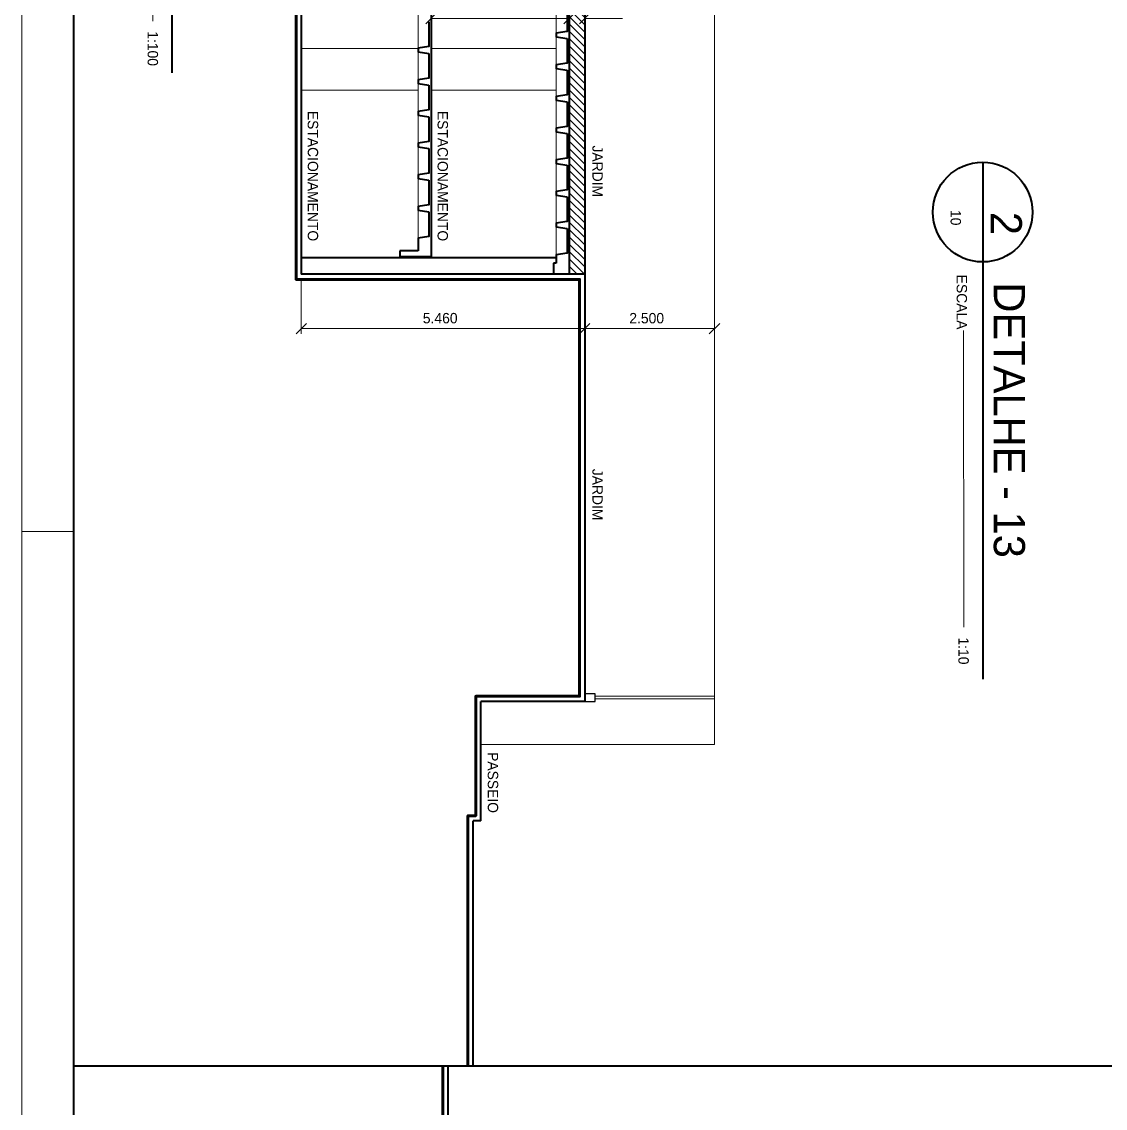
# Model space of a CAD drawing. Header units: metres. Extents: x -62 to 23, y -77 to 42.
# Drawn here: x -61.82 to -40.95, y -14.06 to 6.87 of the extents above; entities that cross this region are included whole.
import ezdxf
from ezdxf.enums import TextEntityAlignment as Align

# ---------------------------------------------------------------- set-up
doc = ezdxf.new("R2010")
doc.units = ezdxf.units.M
doc.header["$MEASUREMENT"] = 0
for name, color, linetype, lineweight in [('21 - Hachuras', 7, 'Continuous', 0), ('5 - Laje em Corte', 7, 'Continuous', 0), ('7 - Alvenaria', 7, 'Continuous', 0), ('Level 1-1', 7, 'Continuous', 0), ('Level 11-1', 7, 'Continuous', 0), ('Level 12', 7, 'Continuous', 0), ('Level 54-1', 7, 'Continuous', 0), ('Level 63', 7, 'Continuous', 0)]:
    doc.layers.add(name, color=color, linetype=linetype, lineweight=lineweight)
doc.styles.add('Style-CIVIL', font='CIVIL.shx')
doc.styles.add('Style-INTL_ENGINEERING', font='INTL_ENGINEERING.shx')
doc.dimstyles.get("Standard").update_dxf_attribs({"dimtxt": 0.18, "dimasz": 0.18, "dimexe": 0.18, "dimexo": 0.0625, "dimgap": 0.09, "dimtad": 0, "dimtih": 1, "dimtoh": 1, "dimdec": 4, "dimzin": 1, "dimdsep": 46, "dimtxsty": 'Standard', "dimcen": 0, "dimadec": 0, "dimazin": 0, "dimtfac": 1, "dimtdec": 4, "dimtofl": 0, "dimtmove": 0, "dimatfit": 3, "dimfxl": 0, "dimtolj": 1, "dimtzin": 1, "dimarcsym": 0})

# ---------------------------------------------------------------- blocks, each defined once
blk = doc.blocks.new('*U45')
at = {"layer": 'Level 11-1', "color": 2, "linetype": 'Continuous', "lineweight": 40}
blk.add_line((-0.08778, -0.00076), (0.07094, -0.00076), dxfattribs=at)
at = {"layer": 'Level 11-1', "color": 2, "linetype": 'Continuous', "lineweight": 0}
blk.add_line((-0.0554, -0.00443), (0.06096, -0.00442), dxfattribs=at)
at = {"layer": 'Level 11-1', "color": 2, "linetype": 'Continuous', "lineweight": 40}
blk.add_circle((-0.07819, -0.00077), 0.0096, dxfattribs=at)
at = {"layer": 'Level 11-1', "color": 2, "linetype": 'Continuous', "lineweight": 40, "style": 'Style-INTL_ENGINEERING'}
blk.add_text('CORTE - B (TRANSVERSAL)', height=0.0059999, rotation=0.0007, dxfattribs=at).set_placement((-0.06465, 0.00138))
at = {"layer": 'Level 11-1', "color": 2, "linetype": 'Continuous', "lineweight": 0, "style": 'Style-INTL_ENGINEERING'}
blk.add_text('ESCALA', height=0.002, rotation=0.0007, dxfattribs=at).set_placement((-0.05558, -0.00478), align=Align.MIDDLE_RIGHT)
at = {"layer": 'Level 11-1', "color": 2, "linetype": 'Continuous', "lineweight": 13, "style": 'Style-INTL_ENGINEERING'}
blk.add_text('1:100', height=0.002, rotation=0.0007, dxfattribs=at).set_placement((0.06292, -0.00444), align=Align.MIDDLE_LEFT)
at = {"layer": 'Level 11-1', "color": 2, "linetype": 'Continuous', "lineweight": 40, "insert": (-0.07601, 0.00079), "char_height": 0.006, "attachment_point": 8, "rotation": 0.0007, "line_spacing_factor": 0.6, "style": 'Style-INTL_ENGINEERING'}
blk.add_mtext('1\\P', dxfattribs=at)
at = {"layer": 'Level 11-1', "color": 2, "linetype": 'Continuous', "lineweight": 13, "insert": (-0.07711, -0.00697), "char_height": 0.002, "attachment_point": 8, "rotation": 0.0007, "line_spacing_factor": 0.6, "style": 'Style-INTL_ENGINEERING'}
blk.add_mtext('10\\P', dxfattribs=at)
blk = doc.blocks.new('*U127')
at = {"layer": 'Level 11-1', "color": 2, "linetype": 'Continuous', "lineweight": 40}
blk.add_line((-0.08778, -0.00076), (0.01176, -0.00076), dxfattribs=at)
at = {"layer": 'Level 11-1', "color": 2, "linetype": 'Continuous', "lineweight": 0}
blk.add_line((-0.0554, -0.00443), (0.00178, -0.00442), dxfattribs=at)
at = {"layer": 'Level 11-1', "color": 2, "linetype": 'Continuous', "lineweight": 40}
blk.add_circle((-0.07819, -0.00077), 0.0096, dxfattribs=at)
at = {"layer": 'Level 11-1', "color": 2, "linetype": 'Continuous', "lineweight": 40, "style": 'Style-INTL_ENGINEERING'}
blk.add_text('DETALHE - 13', height=0.0059999, rotation=0.0007, dxfattribs=at).set_placement((-0.06465, 0.00138))
at = {"layer": 'Level 11-1', "color": 2, "linetype": 'Continuous', "lineweight": 0, "style": 'Style-INTL_ENGINEERING'}
blk.add_text('ESCALA', height=0.002, rotation=0.0007, dxfattribs=at).set_placement((-0.05558, -0.00478), align=Align.MIDDLE_RIGHT)
at = {"layer": 'Level 11-1', "color": 2, "linetype": 'Continuous', "lineweight": 13, "style": 'Style-INTL_ENGINEERING'}
blk.add_text('1:10', height=0.002, rotation=0.0007, dxfattribs=at).set_placement((0.00374, -0.00444), align=Align.MIDDLE_LEFT)
at = {"layer": 'Level 11-1', "color": 2, "linetype": 'Continuous', "lineweight": 40, "insert": (-0.07601, 0.00079), "char_height": 0.006, "attachment_point": 8, "rotation": 0.0007, "line_spacing_factor": 0.6, "style": 'Style-INTL_ENGINEERING'}
blk.add_mtext('2\\P', dxfattribs=at)
at = {"layer": 'Level 11-1', "color": 2, "linetype": 'Continuous', "lineweight": 13, "insert": (-0.07711, -0.00697), "char_height": 0.002, "attachment_point": 8, "rotation": 0.0007, "line_spacing_factor": 0.6, "style": 'Style-INTL_ENGINEERING'}
blk.add_mtext('10\\P', dxfattribs=at)
blk = doc.blocks.new('*D178')
at = {"layer": 'Defpoints'}
for p in [(-56.437, 2.007), (-56.437, 0.96), (-53.707, 0.96), (-50.977, 0.508)]:
    blk.add_point(p, dxfattribs=at)
at = {"layer": 'Level 1-1', "color": 2, "linetype": 'Continuous', "lineweight": 0}
for p, q in [((-56.437, 1.907), (-56.437, 0.86)), ((-56.537, 0.86), (-56.337, 1.06)), ((-50.877, 1.06), (-51.077, 0.86)), ((-50.977, 0.608), (-50.977, 1.06)), ((-50.977, 0.96), (-56.437, 0.96))]:
    blk.add_line(p, q, dxfattribs=at)
at = {"layer": 'Level 1-1', "color": 2, "linetype": 'Continuous', "lineweight": 0, "style": 'Style-CIVIL'}
blk.add_text('5.460', height=0.2, dxfattribs=at).set_placement((-54.095, 1.16), align=Align.MIDDLE_LEFT)
blk = doc.blocks.new('_Oblique')
at = {"color": 0, "linetype": 'ByBlock', "lineweight": -2}
blk.add_line((0.5, 0.5), (-0.5, -0.5), dxfattribs=at)
blk = doc.blocks.new('*D177')
at = {"layer": 'Defpoints'}
for p in [(-48.477, 2.814), (-50.977, 0.96), (-49.727, 0.96), (-50.977, 0.508)]:
    blk.add_point(p, dxfattribs=at)
at = {"layer": 'Level 1-1', "color": 2, "linetype": 'Continuous', "lineweight": 0}
for p, q in [((-48.477, 2.714), (-48.477, 0.86)), ((-51.077, 0.86), (-50.877, 1.06)), ((-50.977, 0.608), (-50.977, 1.06)), ((-48.377, 1.06), (-48.577, 0.86)), ((-48.477, 0.96), (-50.977, 0.96))]:
    blk.add_line(p, q, dxfattribs=at)
at = {"layer": 'Level 1-1', "color": 2, "linetype": 'Continuous', "lineweight": 0, "style": 'Style-CIVIL'}
blk.add_text('2.500', height=0.2, dxfattribs=at).set_placement((-50.118, 1.16), align=Align.MIDDLE_LEFT)
blk = doc.blocks.new('*D180')
at = {"layer": 'Defpoints'}
for p in [(-53.937, 6.932), (-52.607, 6.932), (-53.937, 6.434), (-51.277, 6.101)]:
    blk.add_point(p, dxfattribs=at)
at = {"layer": 'Level 1-1', "color": 2, "linetype": 'Continuous', "lineweight": 0}
for p, q in [((-54.037, 6.832), (-53.837, 7.032)), ((-53.937, 6.534), (-53.937, 7.032)), ((-51.277, 6.932), (-53.937, 6.932)), ((-51.177, 7.032), (-51.377, 6.832)), ((-51.277, 6.201), (-51.277, 7.032))]:
    blk.add_line(p, q, dxfattribs=at)
at = {"layer": 'Level 1-1', "color": 2, "linetype": 'Continuous', "lineweight": 0, "style": 'Style-CIVIL'}
blk.add_text('2.66', height=0.2, dxfattribs=at).set_placement((-52.902, 7.132), align=Align.MIDDLE_LEFT)
blk = doc.blocks.new('*D179')
at = {"layer": 'Defpoints'}
for p in [(-51.277, 6.932), (-50.553, 6.932), (-51.277, 6.101), (-50.977, 6.101)]:
    blk.add_point(p, dxfattribs=at)
at = {"layer": 'Level 1-1', "color": 2, "linetype": 'Continuous', "lineweight": 0}
for p, q in [((-51.677, 6.932), (-51.277, 6.932)), ((-51.177, 7.032), (-51.377, 6.832)), ((-51.277, 6.201), (-51.277, 7.032)), ((-51.077, 6.832), (-50.877, 7.032)), ((-50.977, 6.201), (-50.977, 7.032)), ((-50.252, 6.932), (-50.977, 6.932))]:
    blk.add_line(p, q, dxfattribs=at)
at = {"layer": 'Level 1-1', "color": 2, "linetype": 'Continuous', "lineweight": 0, "style": 'Style-CIVIL'}
blk.add_text('0.30', height=0.2, dxfattribs=at).set_placement((-50.853, 7.132), align=Align.MIDDLE_LEFT)

msp = doc.modelspace()

# ---------------------------------------------------------------- hatches: boundary and pattern name
at = {"layer": '21 - Hachuras', "linetype": 'Continuous', "lineweight": 0}
h = msp.add_hatch(dxfattribs=at)
h.set_pattern_fill('_USER', color=8, style=0)
h.set_pattern_definition([(315, (-51.18562, -3.16164), (0.0707107, 0.0707107), [])])
h.paths.add_polyline_path([(-50.9773, 13.4681), (-51.2773, 13.4681), (-51.2773, 2.0065), (-50.9773, 2.0065)])

# ---------------------------------------------------------------- linework, layer by layer
at = {"layer": '21 - Hachuras', "color": 8, "linetype": 'Continuous', "lineweight": 0, "flags": 128}
msp.add_lwpolyline([(-50.9773, 13.4681), (-51.2773, 13.4681), (-51.2773, 2.0065), (-50.9773, 2.0065)], close=True, dxfattribs=at)
at = {"layer": '5 - Laje em Corte', "color": 1, "linetype": 'Continuous', "lineweight": 40}
for p, q in [((-56.4373, 30.2041), (-56.4373, 2.0065)), ((-53.9373, 23.289), (-53.9373, 2.3396)), ((-50.9773, 23.289), (-50.9773, 2.0065)), ((-51.2773, 13.4681), (-51.2773, 2.0065)), ((-51.5273, 2.3196), (-56.4373, 2.3196)), ((-54.1873, 2.4596), (-54.5373, 2.4596)), ((-54.5373, 2.4596), (-54.5373, 2.3396)), ((-53.9373, 2.3396), (-54.5373, 2.3396)), ((-51.5273, 2.2196), (-51.5773, 2.2196)), ((-51.5773, 2.2196), (-51.5773, 2.0065)), ((-50.9773, 2.0065), (-56.4373, 2.0065)), ((-50.9773, 2.0065), (-50.9773, -6.2239)), ((-52.9762, -8.5253), (-52.9762, -6.2239)), ((-50.9773, -6.2239), (-52.9762, -6.2239)), ((-52.9762, -8.5253), (-53.1262, -8.5253)), ((-53.1262, -13.2486), (-53.1262, -8.5253)), ((-53.6129, -13.2486), (-53.6129, -17.3694))]:
    msp.add_line(p, q, dxfattribs=at)
at = {"layer": '5 - Laje em Corte', "color": 1, "linetype": 'Continuous', "lineweight": 13}
for p, q in [((-54.1873, 2.6996), (-54.1873, 22.7596)), ((-51.5273, 2.3796), (-51.5273, 13.2896))]:
    msp.add_line(p, q, dxfattribs=at)
at = {"layer": '5 - Laje em Corte', "color": 1, "linetype": 'Continuous', "lineweight": 0}
for p, q in [((-54.1873, 6.3546), (-56.4373, 6.3546)), ((-51.5273, 6.3546), (-53.9373, 6.3546)), ((-54.1873, 5.5546), (-56.4373, 5.5546)), ((-51.5273, 5.5546), (-53.9373, 5.5546))]:
    msp.add_line(p, q, dxfattribs=at)
at = {"layer": '5 - Laje em Corte', "color": 1, "linetype": 'Continuous', "lineweight": 140, "flags": 128}
for points in [[(-52.3062, 39.4515), (-52.3062, 33.1527), (-51.0773, 33.1527), (-51.0773, 30.3041), (-56.5373, 30.3041), (-56.5373, 1.9065), (-51.0773, 1.9065), (-51.0773, -6.1239), (-53.0762, -6.1239), (-53.0762, -8.4253), (-53.2262, -8.4253), (-53.2262, -13.2486)], [(-53.7129, -13.2486), (-53.7129, -17.4694), (-53.5629, -17.4694), (-53.5629, -19.851), (-51.0773, -19.851), (-51.0773, -20.6531), (-52.3773, -20.6531), (-52.3773, -24.6957), (-51.3273, -24.6957), (-51.3273, -27.1987), (-51.0773, -27.1987), (-51.0773, -27.8814), (-56.5373, -27.8814), (-56.5373, -45.8206), (-58.2373, -45.8206), (-58.2373, -47.8845), (-56.5373, -47.8845), (-56.5373, -56.2789), (-51.0773, -56.2789), (-51.0773, -59.3463), (-52.6538, -59.3463), (-52.6538, -65.9487)]]:
    msp.add_lwpolyline(points, dxfattribs=at)
at = {"layer": '5 - Laje em Corte', "color": 1, "linetype": 'Continuous', "lineweight": 40, "flags": 128}
for points in [[(-51.3173, 7.1596), (-51.3173, 6.6796), (-51.5273, 6.6496), (-51.5273, 6.5796), (-51.3173, 6.5496)], [(-53.9773, 6.8696), (-53.9773, 6.3896), (-54.1873, 6.3596), (-54.1873, 6.2896), (-53.9773, 6.2596)], [(-51.3173, 6.5496), (-51.3173, 6.0696), (-51.5273, 6.0396), (-51.5273, 5.9696), (-51.3173, 5.9396)], [(-53.9773, 6.2596), (-53.9773, 5.7796), (-54.1873, 5.7496), (-54.1873, 5.6796), (-53.9773, 5.6496)], [(-51.3173, 5.9396), (-51.3173, 5.4596), (-51.5273, 5.4296), (-51.5273, 5.3596), (-51.3173, 5.3296)], [(-53.9773, 5.6496), (-53.9773, 5.1696), (-54.1873, 5.1396), (-54.1873, 5.0696), (-53.9773, 5.0396)], [(-51.3173, 5.3296), (-51.3173, 4.8496), (-51.5273, 4.8196), (-51.5273, 4.7496), (-51.3173, 4.7196)], [(-53.9773, 5.0396), (-53.9773, 4.5596), (-54.1873, 4.5296), (-54.1873, 4.4596), (-53.9773, 4.4296)], [(-51.3173, 4.7196), (-51.3173, 4.2396), (-51.5273, 4.2096), (-51.5273, 4.1396), (-51.3173, 4.1096)], [(-53.9773, 4.4296), (-53.9773, 3.9496), (-54.1873, 3.9196), (-54.1873, 3.8496), (-53.9773, 3.8196)], [(-51.3173, 4.1096), (-51.3173, 3.6296), (-51.5273, 3.5996), (-51.5273, 3.5296), (-51.3173, 3.4996)], [(-53.9773, 3.8196), (-53.9773, 3.3396), (-54.1873, 3.3096), (-54.1873, 3.2396), (-53.9773, 3.2096)], [(-51.3173, 3.4996), (-51.3173, 3.0196), (-51.5273, 2.9896), (-51.5273, 2.9196), (-51.3173, 2.8896)], [(-53.9773, 3.2096), (-53.9773, 2.7296), (-54.1873, 2.6996), (-54.1873, 2.4596)], [(-51.3173, 2.8896), (-51.3173, 2.4096), (-51.5273, 2.3796), (-51.5273, 2.2196)]]:
    msp.add_lwpolyline(points, dxfattribs=at)
at = {"layer": '7 - Alvenaria', "color": 7, "linetype": 'Continuous', "lineweight": 13}
for p, q in [((-48.4773, 12.6783), (-48.4773, -7.0498)), ((-48.4773, -7.0498), (-52.9762, -7.0498))]:
    msp.add_line(p, q, dxfattribs=at)
at = {"layer": '7 - Alvenaria', "color": 7, "linetype": 'Continuous', "lineweight": 30, "flags": 128}
msp.add_lwpolyline([(-50.9773, -6.2239), (-50.7773, -6.2239), (-50.7773, -6.0739), (-50.9773, -6.0739)], dxfattribs=at)
at = {"layer": 'Level 54-1', "color": 5, "linetype": 'Continuous', "lineweight": 13, "flags": 128}
msp.add_lwpolyline([(-50.7773, -6.1739), (-50.7773, -6.1239), (-48.4773, -6.1239), (-48.4773, -6.1739)], close=True, dxfattribs=at)
at = {"layer": 'Level 63', "color": 131, "linetype": 'Continuous', "lineweight": 40}
for p, q in [((-60.8205, 39.4525), (-60.8205, -75.9485)), ((21.2805, -13.2486), (-60.8219, -13.2486))]:
    msp.add_line(p, q, dxfattribs=at)
at = {"layer": 'Level 63', "color": 131, "linetype": 'Continuous', "lineweight": 0}
msp.add_line((-60.8205, -2.9485), (-61.8205, -2.9485), dxfattribs=at)
at = {"layer": 'Level 63', "color": 131, "linetype": 'Continuous', "lineweight": 0, "flags": 128}
msp.add_lwpolyline([(22.2795, -76.9485), (22.2795, 41.9525), (-61.8205, 41.9525), (-61.8205, -76.9485)], close=True, dxfattribs=at)
at = {"layer": 'Level 63', "color": 131, "linetype": 'Continuous', "lineweight": 13, "flags": 128}
for points in [[(21.2805, 39.4515), (21.2805, -13.2486), (-60.8219, -13.2486), (-60.8219, 39.4515)], [(21.2805, -13.2486), (21.2805, -65.9487), (-60.8219, -65.9487), (-60.8219, -13.2486)]]:
    msp.add_lwpolyline(points, close=True, dxfattribs=at)

# ---------------------------------------------------------------- block references
at = {"layer": 'Level 11-1', "color": 2, "linetype": 'Continuous', "lineweight": 40, "xscale": 100, "yscale": 100, "zscale": 100, "rotation": 270}
for name, p in [('*U45', (-58.8515, 12.9784)), ('*U127', (-43.2358, -4.6163))]:
    msp.add_blockref(name, p, dxfattribs=at)

# ---------------------------------------------------------------- texts
at = {"layer": 'Level 12', "color": 2, "linetype": 'Continuous', "lineweight": 13, "style": 'Style-CIVIL'}
for s, p in [('JARDIM', (-50.7294, 4.4858)), ('JARDIM', (-50.7294, -1.742)), ('PASSEIO', (-52.7441, -7.1993))]:
    msp.add_text(s, height=0.1995, rotation=269.99998, dxfattribs=at).set_placement(p, align=Align.MIDDLE_LEFT)
at = {"layer": 'Level 12', "color": 2, "linetype": 'Continuous', "lineweight": 13, "char_height": 0.199998, "attachment_point": 5, "rotation": 270, "line_spacing_factor": 1.200006, "style": 'Style-INTL_ENGINEERING'}
for insert in [(-56.213, 3.8977), (-53.713, 3.8977)]:
    msp.add_mtext('ESTACIONAMENTO\\P', dxfattribs=dict(at, insert=insert))

# ---------------------------------------------------------------- dimensions: what is measured, and where the dimension line sits
at = {"layer": 'Level 1-1', "color": 2, "linetype": 'Continuous', "lineweight": 0}
for base, p1, p2, override, picture, middle in [((-53.9373, 6.9322), (-51.2773, 6.1007), (-53.9373, 6.4338), {"dimtxt": 0.2, "dimasz": 0.2, "dimexe": 0.1, "dimexo": 0.1, "dimgap": 0.1, "dimtad": 1, "dimtih": 0, "dimtoh": 0, "dimdec": 2, "dimzin": 3, "dimtxsty": 'Style-CIVIL', "dimblk": 'Oblique', "dimclre": 2, "dimtdec": 2, "dimatfit": 1, "dimfrac": 2, "dimtolj": 0, "dimtzin": 3, "dimlwe": 0}, '*D180', (-52.6073, 6.9322)), ((-50.9773, 0.9602), (-48.4773, 2.8143), (-50.9773, 0.5077), {"dimtxt": 0.2, "dimasz": 0.2, "dimexe": 0.1, "dimexo": 0.1, "dimgap": 0.1, "dimtad": 1, "dimtih": 0, "dimtoh": 0, "dimdec": 3, "dimzin": 3, "dimtxsty": 'Style-CIVIL', "dimblk": 'Oblique', "dimclre": 2, "dimtdec": 3, "dimatfit": 1, "dimfrac": 2, "dimtolj": 0, "dimtzin": 3, "dimlwe": 0}, '*D177', (-49.7273, 0.9602)), ((-56.4373, 0.9602), (-50.9773, 0.5077), (-56.4373, 2.0065), {"dimtxt": 0.2, "dimasz": 0.2, "dimexe": 0.1, "dimexo": 0.1, "dimgap": 0.1, "dimtad": 1, "dimtih": 0, "dimtoh": 0, "dimdec": 3, "dimzin": 3, "dimtxsty": 'Style-CIVIL', "dimblk": 'Oblique', "dimclre": 2, "dimtdec": 3, "dimatfit": 1, "dimfrac": 2, "dimtolj": 0, "dimtzin": 3, "dimlwe": 0}, '*D178', (-53.7073, 0.9602))]:
    dim = msp.add_linear_dim(base=base, p1=p1, p2=p2, angle=180, dimstyle='Standard', override=override, dxfattribs=at)
    dim.commit()
    dim.dimension.update_dxf_attribs({"geometry": picture, "text_midpoint": middle})
dim = msp.add_linear_dim(base=(-51.2773, 6.9322), p1=(-50.9773, 6.1007), p2=(-51.2773, 6.1007), angle=180, dimstyle='Standard', override={"dimtxt": 0.2, "dimasz": 0.2, "dimexe": 0.1, "dimexo": 0.1, "dimgap": 0.1, "dimtad": 1, "dimtih": 0, "dimtoh": 0, "dimdec": 2, "dimzin": 3, "dimtxsty": 'Style-CIVIL', "dimblk": 'Oblique', "dimclre": 2, "dimtdec": 2, "dimatfit": 1, "dimfrac": 2, "dimtolj": 0, "dimtzin": 3, "dimlwe": 0}, dxfattribs=at)
dim.commit()
dim.dimension.update_dxf_attribs({"geometry": '*D179', "text_midpoint": (-50.5526, 6.9322), "dimtype": 160})

doc.saveas('drawing.dxf')
